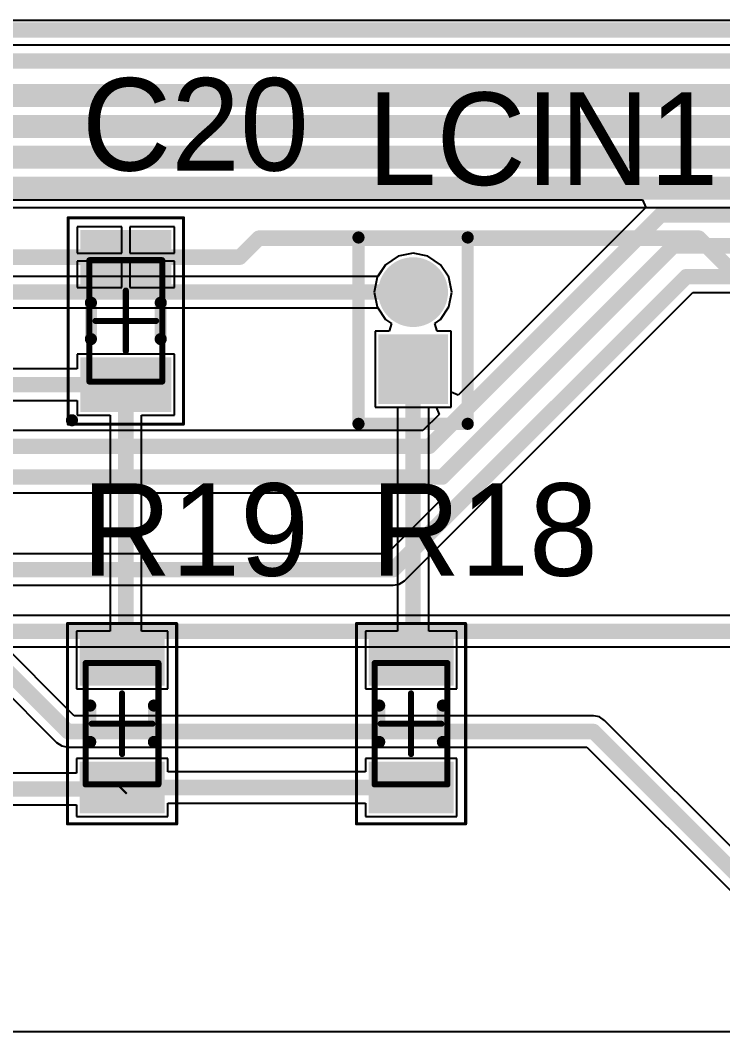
# Model space of a CAD drawing. Header units: millimetres. Extents: x 2.5 to 14.5, y 1.2 to 4.8.
# Drawn here: x 7.11 to 7.566, y 3.145 to 3.801 of the extents above; entities that cross this region are included whole.
import ezdxf

# ---------------------------------------------------------------- set-up
doc = ezdxf.new("R2010")
doc.units = ezdxf.units.MM
doc.header["$MEASUREMENT"] = 0
for name, color, linetype in [('BottomLayer', 5, 'Continuous'), ('BottomSolder', 6, 'Continuous'), ('ConnectLayer', 7, 'Continuous'), ('Mechanical13', 56, 'Continuous'), ('Mechanical15', 56, 'Continuous'), ('MultiLayer', 9, 'Continuous'), ('PadHoleLayer', 156, 'Continuous'), ('TopLayer', 1, 'Continuous'), ('TopOverlay', 2, 'Continuous'), ('TopPaste', 8, 'Continuous'), ('TopSolder', 216, 'Continuous')]:
    doc.layers.add(name, color=color, linetype=linetype)

# ---------------------------------------------------------------- blocks, each defined once
blk = doc.blocks.new('RESC_0805_2012_81')
at = {"layer": 'Mechanical13', "const_width": 0.00394}
for points in [[(-0.03937, -0.02362), (-0.03937, 0.02362)], [(0.03937, 0.02362), (-0.03937, 0.02362)], [(0.03937, -0.02362), (0.03937, 0.02362)], [(0.03937, -0.02362), (-0.03937, -0.02362)]]:
    blk.add_lwpolyline(points, dxfattribs=at)
at = {"layer": 'Mechanical13', "const_width": 0.00197}
for points in [[(-0.04035, 0.02362, 1), (-0.03839, 0.02362, 1)], [(-0.04035, 0.02362, 1), (-0.03839, 0.02362, 1)], [(0.03839, 0.02362, 1), (0.04035, 0.02362, 1)], [(0.03839, 0.02362, 1), (0.04035, 0.02362, 1)], [(-0.04035, -0.02362, 1), (-0.03839, -0.02362, 1)], [(-0.04035, -0.02362, 1), (-0.03839, -0.02362, 1)], [(0.03839, -0.02362, 1), (0.04035, -0.02362, 1)], [(0.03839, -0.02362, 1), (0.04035, -0.02362, 1)]]:
    blk.add_lwpolyline(points, format="xyb", close=True, dxfattribs=at)
at = {"layer": 'Mechanical15'}
for points, const_width in [([(-0.06496, -0.03543), (-0.06496, 0.03543)], 0.00197), ([(0.06496, 0.03543), (-0.06496, 0.03543)], 0.00197), ([(0.06496, -0.03543), (0.06496, 0.03543)], 0.00197), ([(0, -0.01969), (0, 0.01968)], 0.00394), ([(0.01968, 0), (-0.01969, 0)], 0.00394), ([(0.06496, -0.03543), (-0.06496, -0.03543)], 0.00197)]:
    blk.add_lwpolyline(points, dxfattribs=dict(at, const_width=const_width))
for points, const_width in [([(-0.06545, 0.03543, 1), (-0.06447, 0.03543, 1)], 0.000984), ([(-0.06545, 0.03543, 1), (-0.06447, 0.03543, 1)], 0.000984), ([(0.06447, 0.03543, 1), (0.06545, 0.03543, 1)], 0.000984), ([(0.06447, 0.03543, 1), (0.06545, 0.03543, 1)], 0.000984), ([(-0.00098, 0.01968, 1), (0.00098, 0.01968, 1)], 0.00197), ([(-0.02067, 0, 1), (-0.0187, 0, 1)], 0.00197), ([(0.0187, 0, 1), (0.02067, 0, 1)], 0.00197), ([(-0.00098, -0.01969, 1), (0.00098, -0.01969, 1)], 0.00197), ([(-0.06545, -0.03543, 1), (-0.06447, -0.03543, 1)], 0.000984), ([(-0.06545, -0.03543, 1), (-0.06447, -0.03543, 1)], 0.000984), ([(0.06447, -0.03543, 1), (0.06545, -0.03543, 1)], 0.000984), ([(0.06447, -0.03543, 1), (0.06545, -0.03543, 1)], 0.000984)]:
    blk.add_lwpolyline(points, format="xyb", close=True, dxfattribs=dict(at, const_width=const_width))
at = {"layer": 'TopLayer'}
for points in [[(-0.02756, -0.02461), (-0.02756, 0.02461), (-0.05512, -0.02461), (-0.05512, 0.02461)], [(0.05512, -0.02461), (0.05512, 0.02461), (0.02756, -0.02461), (0.02756, 0.02461)]]:
    blk.add_solid(points, dxfattribs=at)
at = {"layer": 'TopOverlay', "const_width": 0.00787}
for points in [[(0.01181, 0.02067), (-0.01181, 0.02067)], [(0.01181, -0.02067), (-0.01181, -0.02067)]]:
    blk.add_lwpolyline(points, dxfattribs=at)
at = {"layer": 'TopOverlay', "const_width": 0.00394}
for points in [[(-0.01378, 0.02067, 1), (-0.00984, 0.02067, 1)], [(0.00984, 0.02067, 1), (0.01378, 0.02067, 1)], [(-0.01378, -0.02067, 1), (-0.00984, -0.02067, 1)], [(0.00984, -0.02067, 1), (0.01378, -0.02067, 1)]]:
    blk.add_lwpolyline(points, format="xyb", close=True, dxfattribs=at)
at = {"layer": 'TopPaste'}
for points in [[(-0.02756, -0.02461), (-0.02756, 0.02461), (-0.05512, -0.02461), (-0.05512, 0.02461)], [(0.05512, -0.02461), (0.05512, 0.02461), (0.02756, -0.02461), (0.02756, 0.02461)]]:
    blk.add_solid(points, dxfattribs=at)
at = {"layer": 'TopSolder'}
for points in [[(-0.02461, -0.02756), (-0.02461, 0.02756), (-0.05807, -0.02756), (-0.05807, 0.02756)], [(0.05807, -0.02756), (0.05807, 0.02756), (0.02461, -0.02756), (0.02461, 0.02756)]]:
    blk.add_solid(points, dxfattribs=at)
blk = doc.blocks.new('RESC_0805_2012_82')
at = {"layer": 'Mechanical13', "const_width": 0.00394}
for points in [[(-0.03937, 0.02362), (-0.03937, -0.02362)], [(-0.03937, 0.02362), (0.03937, 0.02362)], [(0.03937, 0.02362), (0.03937, -0.02362)], [(-0.03937, -0.02362), (0.03937, -0.02362)]]:
    blk.add_lwpolyline(points, dxfattribs=at)
at = {"layer": 'Mechanical13', "const_width": 0.00197}
for points in [[(-0.04035, 0.02362, 1), (-0.03839, 0.02362, 1)], [(-0.04035, 0.02362, 1), (-0.03839, 0.02362, 1)], [(0.03839, 0.02362, 1), (0.04035, 0.02362, 1)], [(0.03839, 0.02362, 1), (0.04035, 0.02362, 1)], [(-0.04035, -0.02362, 1), (-0.03839, -0.02362, 1)], [(-0.04035, -0.02362, 1), (-0.03839, -0.02362, 1)], [(0.03839, -0.02362, 1), (0.04035, -0.02362, 1)], [(0.03839, -0.02362, 1), (0.04035, -0.02362, 1)]]:
    blk.add_lwpolyline(points, format="xyb", close=True, dxfattribs=at)
at = {"layer": 'Mechanical15'}
for points, const_width in [([(-0.06496, 0.03543), (-0.06496, -0.03543)], 0.00197), ([(-0.06496, 0.03543), (0.06496, 0.03543)], 0.00197), ([(0.06496, 0.03543), (0.06496, -0.03543)], 0.00197), ([(0, 0.01969), (0, -0.01968)], 0.00394), ([(-0.01969, 0), (0.01969, 0)], 0.00394), ([(-0.06496, -0.03543), (0.06496, -0.03543)], 0.00197)]:
    blk.add_lwpolyline(points, dxfattribs=dict(at, const_width=const_width))
for points, const_width in [([(-0.06545, 0.03543, 1), (-0.06447, 0.03543, 1)], 0.000984), ([(-0.06545, 0.03543, 1), (-0.06447, 0.03543, 1)], 0.000984), ([(0.06447, 0.03543, 1), (0.06545, 0.03543, 1)], 0.000984), ([(0.06447, 0.03543, 1), (0.06545, 0.03543, 1)], 0.000984), ([(-0.00098, 0.01969, 1), (0.00098, 0.01969, 1)], 0.00197), ([(-0.02067, 0, 1), (-0.0187, 0, 1)], 0.00197), ([(0.0187, 0, 1), (0.02067, 0, 1)], 0.00197), ([(-0.00098, -0.01968, 1), (0.00098, -0.01968, 1)], 0.00197), ([(-0.06545, -0.03543, 1), (-0.06447, -0.03543, 1)], 0.000984), ([(-0.06545, -0.03543, 1), (-0.06447, -0.03543, 1)], 0.000984), ([(0.06447, -0.03543, 1), (0.06545, -0.03543, 1)], 0.000984), ([(0.06447, -0.03543, 1), (0.06545, -0.03543, 1)], 0.000984)]:
    blk.add_lwpolyline(points, format="xyb", close=True, dxfattribs=dict(at, const_width=const_width))
at = {"layer": 'TopLayer'}
for points in [[(-0.02756, -0.02461), (-0.02756, 0.02461), (-0.05512, -0.02461), (-0.05512, 0.02461)], [(0.05512, -0.02461), (0.05512, 0.02461), (0.02756, -0.02461), (0.02756, 0.02461)]]:
    blk.add_solid(points, dxfattribs=at)
at = {"layer": 'TopOverlay', "const_width": 0.00787}
for points in [[(-0.01181, 0.02067), (0.01181, 0.02067)], [(-0.01181, -0.02067), (0.01181, -0.02067)]]:
    blk.add_lwpolyline(points, dxfattribs=at)
at = {"layer": 'TopOverlay', "const_width": 0.00394}
for points in [[(-0.01378, 0.02067, 1), (-0.00984, 0.02067, 1)], [(0.00984, 0.02067, 1), (0.01378, 0.02067, 1)], [(-0.01378, -0.02067, 1), (-0.00984, -0.02067, 1)], [(0.00984, -0.02067, 1), (0.01378, -0.02067, 1)]]:
    blk.add_lwpolyline(points, format="xyb", close=True, dxfattribs=at)
at = {"layer": 'TopPaste'}
for points in [[(-0.02756, -0.02461), (-0.02756, 0.02461), (-0.05512, -0.02461), (-0.05512, 0.02461)], [(0.05512, -0.02461), (0.05512, 0.02461), (0.02756, -0.02461), (0.02756, 0.02461)]]:
    blk.add_solid(points, dxfattribs=at)
at = {"layer": 'TopSolder'}
for points in [[(-0.02461, -0.02756), (-0.02461, 0.02756), (-0.05807, -0.02756), (-0.05807, 0.02756)], [(0.05807, -0.02756), (0.05807, 0.02756), (0.02461, -0.02756), (0.02461, 0.02756)]]:
    blk.add_solid(points, dxfattribs=at)
blk = doc.blocks.new('MHDR1X2_116')
at = {"layer": 'BottomLayer', "const_width": 0.01969}
blk.add_lwpolyline([(0.04016, 0, 1), (0.05984, 0, 1)], format="xyb", close=True, dxfattribs=at)
at = {"layer": 'BottomLayer'}
blk.add_solid([(-0.01969, -0.01969), (0.01969, -0.01969), (-0.01969, 0.01969), (0.01969, 0.01969)], dxfattribs=at)
at = {"layer": 'BottomSolder', "const_width": 0.02264}
blk.add_lwpolyline([(0.03868, 0, 1), (0.06132, 0, 1)], format="xyb", close=True, dxfattribs=at)
at = {"layer": 'BottomSolder'}
blk.add_solid([(-0.02264, -0.02264), (0.02264, -0.02264), (-0.02264, 0.02264), (0.02264, 0.02264)], dxfattribs=at)
at = {"layer": 'MultiLayer', "const_width": 0.01969}
blk.add_lwpolyline([(0.04016, 0, 1), (0.05984, 0, 1)], format="xyb", close=True, dxfattribs=at)
at = {"layer": 'MultiLayer'}
blk.add_solid([(-0.01969, -0.01969), (0.01969, -0.01969), (-0.01969, 0.01969), (0.01969, 0.01969)], dxfattribs=at)
at = {"layer": 'PadHoleLayer', "const_width": 0.01181}
for points in [[(-0.00591, 0, 1), (0.00591, 0, 1)], [(0.04409, 0, 1), (0.05591, 0, 1)]]:
    blk.add_lwpolyline(points, format="xyb", close=True, dxfattribs=at)
at = {"layer": 'TopLayer', "const_width": 0.01969}
blk.add_lwpolyline([(0.04016, 0, 1), (0.05984, 0, 1)], format="xyb", close=True, dxfattribs=at)
at = {"layer": 'TopLayer'}
blk.add_solid([(-0.01969, -0.01969), (0.01969, -0.01969), (-0.01969, 0.01969), (0.01969, 0.01969)], dxfattribs=at)
at = {"layer": 'TopOverlay', "const_width": 0.00787}
for points in [[(-0.03543, 0.03543), (0.08543, 0.03543)], [(-0.03543, 0.03543), (-0.03543, -0.03543)], [(0.08543, 0.03543), (0.08543, -0.03543)], [(-0.03543, -0.03543), (0.08543, -0.03543)]]:
    blk.add_lwpolyline(points, dxfattribs=at)
at = {"layer": 'TopOverlay', "const_width": 0.00394}
for points in [[(-0.0374, 0.03543, 1), (-0.03347, 0.03543, 1)], [(-0.0374, 0.03543, 1), (-0.03347, 0.03543, 1)], [(0.08347, 0.03543, 1), (0.0874, 0.03543, 1)], [(0.08347, 0.03543, 1), (0.0874, 0.03543, 1)], [(-0.0374, -0.03543, 1), (-0.03347, -0.03543, 1)], [(-0.0374, -0.03543, 1), (-0.03347, -0.03543, 1)], [(0.08347, -0.03543, 1), (0.0874, -0.03543, 1)], [(0.08347, -0.03543, 1), (0.0874, -0.03543, 1)]]:
    blk.add_lwpolyline(points, format="xyb", close=True, dxfattribs=at)
at = {"layer": 'TopSolder', "const_width": 0.02264}
blk.add_lwpolyline([(0.03868, 0, 1), (0.06132, 0, 1)], format="xyb", close=True, dxfattribs=at)
at = {"layer": 'TopSolder'}
blk.add_solid([(-0.02264, -0.02264), (0.02264, -0.02264), (-0.02264, 0.02264), (0.02264, 0.02264)], dxfattribs=at)
blk = doc.blocks.new('CAPCP2012X06N_185')
at = {"layer": 'Mechanical13', "const_width": 0.00394}
for points in [[(-0.03937, 0.02362), (-0.03937, -0.02362)], [(-0.03937, 0.02362), (0.03937, 0.02362)], [(0.03937, 0.02362), (0.03937, -0.02362)], [(-0.03937, -0.02362), (0.03937, -0.02362)]]:
    blk.add_lwpolyline(points, dxfattribs=at)
at = {"layer": 'Mechanical13', "const_width": 0.00197}
for points in [[(-0.04035, 0.02362, 1), (-0.03839, 0.02362, 1)], [(-0.04035, 0.02362, 1), (-0.03839, 0.02362, 1)], [(0.03839, 0.02362, 1), (0.04035, 0.02362, 1)], [(0.03839, 0.02362, 1), (0.04035, 0.02362, 1)], [(-0.04035, -0.02362, 1), (-0.03839, -0.02362, 1)], [(-0.04035, -0.02362, 1), (-0.03839, -0.02362, 1)], [(0.03839, -0.02362, 1), (0.04035, -0.02362, 1)], [(0.03839, -0.02362, 1), (0.04035, -0.02362, 1)]]:
    blk.add_lwpolyline(points, format="xyb", close=True, dxfattribs=at)
at = {"layer": 'Mechanical15'}
for points, const_width in [([(-0.06693, 0.0374), (-0.06693, -0.0374)], 0.00197), ([(-0.06693, 0.0374), (0.06693, 0.0374)], 0.00197), ([(0.06693, 0.0374), (0.06693, -0.0374)], 0.00197), ([(0, 0.01969), (0, -0.01968)], 0.00394), ([(-0.01968, 0), (0.01969, 0)], 0.00394), ([(-0.06693, -0.0374), (0.06693, -0.0374)], 0.00197)]:
    blk.add_lwpolyline(points, dxfattribs=dict(at, const_width=const_width))
for points, const_width in [([(-0.06742, 0.0374, 1), (-0.06644, 0.0374, 1)], 0.000984), ([(-0.06742, 0.0374, 1), (-0.06644, 0.0374, 1)], 0.000984), ([(0.06644, 0.0374, 1), (0.06742, 0.0374, 1)], 0.000984), ([(0.06644, 0.0374, 1), (0.06742, 0.0374, 1)], 0.000984), ([(-0.00098, 0.01969, 1), (0.00098, 0.01969, 1)], 0.00197), ([(-0.02067, 0, 1), (-0.0187, 0, 1)], 0.00197), ([(0.0187, 0, 1), (0.02067, 0, 1)], 0.00197), ([(-0.00098, -0.01968, 1), (0.00098, -0.01968, 1)], 0.00197), ([(-0.06742, -0.0374, 1), (-0.06644, -0.0374, 1)], 0.000984), ([(-0.06742, -0.0374, 1), (-0.06644, -0.0374, 1)], 0.000984), ([(0.06644, -0.0374, 1), (0.06742, -0.0374, 1)], 0.000984), ([(0.06644, -0.0374, 1), (0.06742, -0.0374, 1)], 0.000984)]:
    blk.add_lwpolyline(points, format="xyb", close=True, dxfattribs=dict(at, const_width=const_width))
at = {"layer": 'TopLayer'}
for points in [[(-0.02657, -0.02658), (-0.02657, 0.02657), (-0.0561, -0.02658), (-0.0561, 0.02657)], [(0.0561, -0.02658), (0.0561, 0.02657), (0.02658, -0.02658), (0.02658, 0.02657)]]:
    blk.add_solid(points, dxfattribs=at)
at = {"layer": 'TopOverlay'}
for points, const_width in [([(-0.06249, 0.03493, 1), (-0.06642, 0.03493, 1)], 0.00394), ([(-0.06741, 0.03493, 1), (-0.06544, 0.03493, 1)], 0.00197), ([(-0.06347, 0.03493, 1), (-0.0615, 0.03493, 1)], 0.00197), ([(-0.01378, 0.02264, 1), (-0.00984, 0.02264, 1)], 0.00394), ([(0.00984, 0.02264, 1), (0.01378, 0.02264, 1)], 0.00394), ([(-0.01378, -0.02264, 1), (-0.00984, -0.02264, 1)], 0.00394), ([(0.00984, -0.02264, 1), (0.01378, -0.02264, 1)], 0.00394)]:
    blk.add_lwpolyline(points, format="xyb", close=True, dxfattribs=dict(at, const_width=const_width))
at = {"layer": 'TopOverlay', "const_width": 0.00787}
for points in [[(-0.01181, 0.02264), (0.01181, 0.02264)], [(-0.01181, -0.02264), (0.01181, -0.02264)]]:
    blk.add_lwpolyline(points, dxfattribs=at)
at = {"layer": 'TopPaste'}
for points in [[(-0.02657, -0.02658), (-0.02657, 0.02657), (-0.0561, -0.02658), (-0.0561, 0.02657)], [(0.0561, -0.02658), (0.0561, 0.02657), (0.02658, -0.02658), (0.02658, 0.02657)]]:
    blk.add_solid(points, dxfattribs=at)
at = {"layer": 'TopSolder'}
for points in [[(-0.02362, -0.02953), (-0.02362, 0.02953), (-0.05906, -0.02953), (-0.05906, 0.02953)], [(0.05906, -0.02953), (0.05906, 0.02953), (0.02362, -0.02953), (0.02362, 0.02953)]]:
    blk.add_solid(points, dxfattribs=at)

msp = doc.modelspace()

# ---------------------------------------------------------------- linework, layer by layer
at = {"layer": 'BottomLayer', "const_width": 0.01}
for points in [[(5.22, 3.795), (8.20172, 3.795)], [(4.88, 3.775), (8.21, 3.775)], [(4.525, 3.755), (8.21828, 3.755)], [(3.8, 3.735), (8.22657, 3.735)], [(3.76343, 3.715), (8.23485, 3.715)], [(3.475, 3.695), (8.24314, 3.695)], [(7.37558, 3.525), (7.52558, 3.675)], [(7.52558, 3.675), (8.25142, 3.675)], [(7.38387, 3.505), (7.53387, 3.655)], [(7.53387, 3.655), (8.25971, 3.655)], [(7.35215, 3.445), (7.54215, 3.635)], [(7.54215, 3.635), (8.26799, 3.635)], [(6.675, 3.625), (7.365, 3.625)], [(5.34515, 3.525), (7.37558, 3.525)], [(5.35343, 3.505), (7.38387, 3.505)], [(6.095, 3.445), (7.35215, 3.445)], [(5.33, 3.405), (8.06627, 3.405)]]:
    msp.add_lwpolyline(points, dxfattribs=at)
at = {"layer": 'BottomLayer', "const_width": 0.005}
for points in [[(7.52308, 3.675, 1), (7.52808, 3.675, 1)], [(7.52308, 3.675, 1), (7.52808, 3.675, 1)], [(7.53137, 3.655, 1), (7.53637, 3.655, 1)], [(7.53137, 3.655, 1), (7.53637, 3.655, 1)], [(7.53965, 3.635, 1), (7.54465, 3.635, 1)], [(7.53965, 3.635, 1), (7.54465, 3.635, 1)], [(7.3625, 3.625, 1), (7.3675, 3.625, 1)], [(7.37308, 3.525, 1), (7.37808, 3.525, 1)], [(7.37308, 3.525, 1), (7.37808, 3.525, 1)], [(7.38137, 3.505, 1), (7.38637, 3.505, 1)], [(7.38137, 3.505, 1), (7.38637, 3.505, 1)], [(7.34965, 3.445, 1), (7.35465, 3.445, 1)], [(7.34965, 3.445, 1), (7.35465, 3.445, 1)]]:
    msp.add_lwpolyline(points, format="xyb", close=True, dxfattribs=at)
at = {"layer": 'ConnectLayer'}
for p, q in [((6.61437, 3.80137), (7.58909, 3.80137)), ((7.82389, 3.7852), (6.63015, 3.7852)), ((3.475, 3.6848), (7.5139, 3.6848)), ((7.5139, 3.6848), (7.51597, 3.6798)), ((6.66829, 3.6798), (7.90485, 3.6798)), ((7.51597, 3.6798), (7.3943, 3.55814)), ((7.17616, 3.66744), (7.14709, 3.66744)), ((7.14709, 3.66744), (7.14709, 3.65018)), ((7.17616, 3.65018), (7.17616, 3.66744)), ((7.21024, 3.66744), (7.18116, 3.66744)), ((7.18116, 3.66744), (7.18116, 3.65018)), ((7.21024, 3.65018), (7.21024, 3.66744)), ((7.14709, 3.65018), (7.17616, 3.65018)), ((7.18116, 3.65018), (7.21024, 3.65018)), ((7.365, 3.65017), (7.35537, 3.64825)), ((7.365, 3.65017), (7.35537, 3.64825)), ((7.37463, 3.64825), (7.365, 3.65017)), ((7.37463, 3.64825), (7.365, 3.65017)), ((7.17616, 3.64518), (7.14709, 3.64518)), ((7.14709, 3.64518), (7.14709, 3.62791)), ((7.17616, 3.62791), (7.17616, 3.64518)), ((7.21024, 3.64518), (7.18116, 3.64518)), ((7.18116, 3.64518), (7.18116, 3.62791)), ((7.21024, 3.62791), (7.21024, 3.64518)), ((7.3472, 3.6428), (7.34175, 3.63463)), ((7.3472, 3.6428), (7.34212, 3.6352)), ((7.35537, 3.64825), (7.3472, 3.6428)), ((7.35537, 3.64825), (7.3472, 3.6428)), ((7.3828, 3.6428), (7.37463, 3.64825)), ((7.3828, 3.6428), (7.37463, 3.64825)), ((7.38825, 3.63463), (7.3828, 3.6428)), ((7.38825, 3.63463), (7.3828, 3.6428)), ((7.34212, 3.6352), (6.675, 3.6352)), ((7.34175, 3.63463), (7.33983, 3.625)), ((7.39017, 3.625), (7.38825, 3.63463)), ((7.39017, 3.625), (7.38825, 3.63463)), ((7.14709, 3.62791), (7.17616, 3.62791)), ((7.18116, 3.62791), (7.21024, 3.62791)), ((7.33983, 3.625), (7.34175, 3.61537)), ((7.35936, 3.43779), (7.54638, 3.6248)), ((7.38825, 3.61537), (7.39017, 3.625)), ((7.38825, 3.61537), (7.39017, 3.625)), ((7.54638, 3.6248), (8.26459, 3.6248)), ((6.67922, 3.6148), (7.34212, 3.6148)), ((7.34175, 3.61537), (7.3472, 3.6072)), ((7.34212, 3.6148), (7.3472, 3.6072)), ((7.3828, 3.6072), (7.38825, 3.61537)), ((7.3828, 3.6072), (7.38825, 3.61537)), ((7.3472, 3.6072), (7.35097, 3.60468)), ((7.3472, 3.6072), (7.35097, 3.60468)), ((7.35097, 3.60468), (7.34945, 3.59969)), ((7.35097, 3.60468), (7.34945, 3.59969)), ((7.37903, 3.60468), (7.3828, 3.6072)), ((7.37903, 3.60468), (7.3828, 3.6072)), ((7.38055, 3.59969), (7.37903, 3.60468)), ((7.38055, 3.59969), (7.37903, 3.60468)), ((7.34945, 3.59969), (7.34032, 3.59969)), ((7.34032, 3.59969), (7.34032, 3.55031)), ((7.34945, 3.59969), (7.34032, 3.59969)), ((7.34032, 3.59969), (7.34032, 3.55031)), ((7.38969, 3.59969), (7.38055, 3.59969)), ((7.38969, 3.59969), (7.38055, 3.59969)), ((7.38969, 3.56005), (7.38969, 3.59969)), ((7.38969, 3.55031), (7.38969, 3.59969)), ((7.21024, 3.58476), (7.14709, 3.58476)), ((7.14709, 3.58476), (7.14709, 3.5752)), ((7.21024, 3.54524), (7.21024, 3.58476)), ((7.14709, 3.5752), (7.06022, 3.5752)), ((7.3943, 3.55814), (7.38969, 3.56005)), ((7.056, 3.5548), (7.14709, 3.5548)), ((7.14709, 3.5548), (7.14709, 3.54524)), ((7.34032, 3.55031), (7.37995, 3.55031)), ((7.34032, 3.55031), (7.3548, 3.55031)), ((7.3548, 3.55031), (7.3548, 3.40512)), ((7.3752, 3.40512), (7.3752, 3.55031)), ((7.3752, 3.55031), (7.38969, 3.55031)), ((7.37995, 3.55031), (7.38186, 3.5457)), ((7.14709, 3.54524), (7.16847, 3.54524)), ((7.16847, 3.54524), (7.16847, 3.40512)), ((7.18886, 3.40512), (7.18886, 3.54524)), ((7.18886, 3.54524), (7.21024, 3.54524)), ((7.38186, 3.5457), (7.37136, 3.5352)), ((7.37136, 3.5352), (5.34515, 3.5352)), ((5.35766, 3.4948), (7.38047, 3.4948)), ((7.38047, 3.4948), (7.38254, 3.4898)), ((7.38254, 3.4898), (7.34793, 3.4552)), ((7.34793, 3.4552), (6.12325, 3.4552)), ((6.12325, 3.4348), (7.35215, 3.4348)), ((7.35215, 3.4348), (7.35605, 3.43558)), ((7.35605, 3.43558), (7.35936, 3.43779)), ((8.06205, 3.4152), (6.11365, 3.4152)), ((7.14522, 3.3502), (7.0912, 3.40422)), ((7.16847, 3.40512), (7.14661, 3.40512)), ((7.14661, 3.40512), (7.14661, 3.36756)), ((7.20582, 3.40512), (7.18886, 3.40512)), ((7.20582, 3.36756), (7.20582, 3.40512)), ((7.3548, 3.40512), (7.33406, 3.40512)), ((7.33406, 3.40512), (7.33406, 3.36756)), ((7.39327, 3.40512), (7.3752, 3.40512)), ((7.39327, 3.36756), (7.39327, 3.40512)), ((5.35825, 3.3948), (8.06627, 3.3948)), ((7.07379, 3.39279), (7.13379, 3.33279)), ((7.14661, 3.36756), (7.20582, 3.36756)), ((7.33406, 3.36756), (7.39327, 3.36756)), ((7.482, 3.3502), (7.14522, 3.3502)), ((7.4859, 3.34942), (7.482, 3.3502)), ((7.48921, 3.34721), (7.4859, 3.34942)), ((7.60122, 3.2352), (7.48921, 3.34721)), ((7.13379, 3.33279), (7.1371, 3.33058)), ((7.1371, 3.33058), (7.141, 3.3298)), ((7.141, 3.3298), (7.47778, 3.3298)), ((7.47778, 3.3298), (7.58979, 3.21779)), ((7.20582, 3.32244), (7.14661, 3.32244)), ((7.14661, 3.32244), (7.14661, 3.31287)), ((7.20582, 3.31386), (7.20582, 3.32244)), ((7.39327, 3.32244), (7.33406, 3.32244)), ((7.33406, 3.32244), (7.33406, 3.31386)), ((7.39327, 3.28488), (7.39327, 3.32244)), ((7.33406, 3.31386), (7.20582, 3.31386)), ((7.14661, 3.31287), (7.01524, 3.31287)), ((7.01524, 3.29248), (7.14661, 3.29248)), ((7.14661, 3.29248), (7.14661, 3.28488)), ((7.20582, 3.28488), (7.20582, 3.29347)), ((7.20582, 3.29347), (7.33406, 3.29347)), ((7.33406, 3.29347), (7.33406, 3.28488)), ((7.14661, 3.28488), (7.20582, 3.28488)), ((7.33406, 3.28488), (7.39327, 3.28488)), ((9.05, 3.1452), (7.07922, 3.1452))]:
    msp.add_line(p, q, dxfattribs=at)
at = {"layer": 'TopLayer', "const_width": 0.01}
for points in [[(6.63015, 3.775), (7.82811, 3.775)], [(6.92354, 3.75), (7.88, 3.75)], [(6.90354, 3.73), (7.88829, 3.73)], [(6.88354, 3.71), (7.89657, 3.71)], [(6.66406, 3.69), (7.90485, 3.69)], [(7.25268, 3.64768), (7.265, 3.66)], [(7.265, 3.66), (7.55034, 3.66)], [(7.55034, 3.66), (7.649, 3.56134)], [(6.98366, 3.64768), (7.17866, 3.64768)], [(7.17866, 3.64768), (7.25268, 3.64768)], [(7.365, 3.38768), (7.365, 3.575)], [(7.056, 3.565), (7.17866, 3.565)], [(7.17866, 3.38878), (7.17866, 3.565)], [(7.081, 3.4), (7.141, 3.34)], [(7.17622, 3.38634), (7.17866, 3.38878)], [(7.36366, 3.38634), (7.365, 3.38768)], [(7.141, 3.34), (7.482, 3.34)], [(7.482, 3.34), (7.597, 3.225)], [(6.98465, 3.30268), (7.17523, 3.30268)], [(7.17523, 3.30268), (7.17622, 3.30366)], [(7.17622, 3.30366), (7.36366, 3.30366)]]:
    msp.add_lwpolyline(points, dxfattribs=at)
at = {"layer": 'TopLayer', "const_width": 0.005}
for points in [[(7.2625, 3.66, 1), (7.2675, 3.66, 1)], [(7.2625, 3.66, 1), (7.2675, 3.66, 1)], [(7.54784, 3.66, 1), (7.55284, 3.66, 1)], [(7.54784, 3.66, 1), (7.55284, 3.66, 1)], [(7.17616, 3.64768, 1), (7.18116, 3.64768, 1)], [(7.17616, 3.64768, 1), (7.18116, 3.64768, 1)], [(7.25018, 3.64768, 1), (7.25518, 3.64768, 1)], [(7.25018, 3.64768, 1), (7.25518, 3.64768, 1)], [(7.3625, 3.575, 1), (7.3675, 3.575, 1)], [(7.17616, 3.565, 1), (7.18116, 3.565, 1)], [(7.17616, 3.565, 1), (7.18116, 3.565, 1)], [(7.17616, 3.38878, 1), (7.18116, 3.38878, 1)], [(7.17616, 3.38878, 1), (7.18116, 3.38878, 1)], [(7.3625, 3.38768, 1), (7.3675, 3.38768, 1)], [(7.3625, 3.38768, 1), (7.3675, 3.38768, 1)], [(7.17372, 3.38634, 1), (7.17872, 3.38634, 1)], [(7.36116, 3.38634, 1), (7.36616, 3.38634, 1)], [(7.1385, 3.34, 1), (7.1435, 3.34, 1)], [(7.1385, 3.34, 1), (7.1435, 3.34, 1)], [(7.4795, 3.34, 1), (7.4845, 3.34, 1)], [(7.4795, 3.34, 1), (7.4845, 3.34, 1)], [(7.17273, 3.30268, 1), (7.17773, 3.30268, 1)], [(7.17273, 3.30268, 1), (7.17773, 3.30268, 1)], [(7.17372, 3.30366, 1), (7.17872, 3.30366, 1)], [(7.17372, 3.30366, 1), (7.17872, 3.30366, 1)], [(7.36116, 3.30366, 1), (7.36616, 3.30366, 1)]]:
    msp.add_lwpolyline(points, format="xyb", close=True, dxfattribs=at)

# ---------------------------------------------------------------- block references
for name, p, rotation in [('CAPCP2012X06N_185', (7.17866, 3.60634), 90), ('MHDR1X2_116', (7.365, 3.575), 90), ('RESC_0805_2012_81', (7.17622, 3.345), 270), ('RESC_0805_2012_82', (7.36366, 3.345), 90)]:
    msp.add_blockref(name, p, dxfattribs=dict(rotation=rotation))

# ---------------------------------------------------------------- texts
at = {"layer": 'TopOverlay'}
for s, p in [('C20', (7.15016, 3.70384)), ('LCIN1', (7.3355, 3.6945)), ('R19', (7.15022, 3.441)), ('R18', (7.33766, 3.441))]:
    msp.add_text(s, height=0.06, dxfattribs=at).set_placement(p)

doc.saveas('drawing.dxf')
